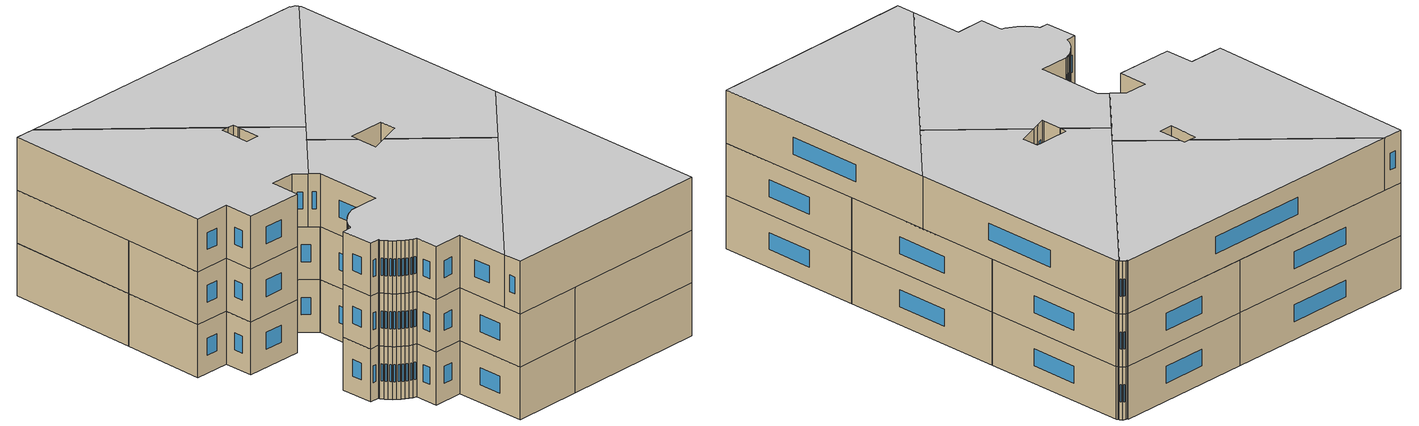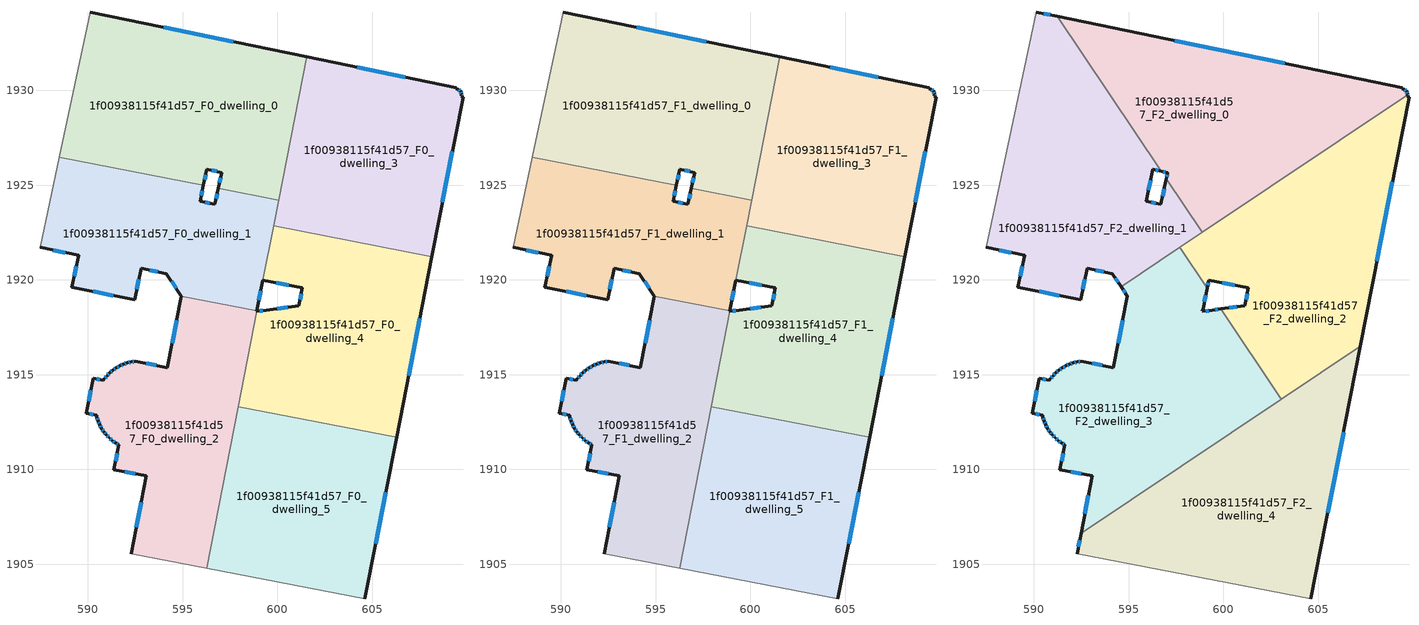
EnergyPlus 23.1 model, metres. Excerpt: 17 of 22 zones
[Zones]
1f00938115f41d57_F0_dwelling_0
 floor ground (EU_floor_Construction): 601.55,1931.78 600.07,1924.22 596.89,1924.84 597.07,1925.66 596.28,1925.84 596.1,1924.99 588.5,1926.48 590.14,1934.14 z0
 wall outside (EU_wall_Construction): 596.1,1924.99 596.28,1925.84 597.07,1925.66 596.89,1924.84 / 601.55,1931.78 590.14,1934.14 z0:3
 wall to 1f00938115f41d57_F0_dwelling_1 (EU_wall_Construction): 596.89,1924.84 600.07,1924.22 / 588.5,1926.48 596.1,1924.99 z0:3
 wall adiabatic (EU_wall_Construction): 590.14,1934.14 588.5,1926.48 z0:3
 wall to 1f00938115f41d57_F0_dwelling_3 (EU_wall_Construction): 600.07,1924.22 601.55,1931.78 z0:3
 window (EU_Window_Construction): 597.01,1925.38 596.95,1925.12 / 596.55,1925.78 596.8,1925.72 / 596.16,1925.28 596.22,1925.55 / 597.66,1932.58 594.02,1933.34 z1.02:1.98
1f00938115f41d57_F0_dwelling_1
 floor ground (EU_floor_Construction): 600.07,1924.22 599.24,1919.99 599.22,1919.99 598.91,1918.37 594.94,1919.15 594.15,1920.33 592.81,1920.61 592.46,1918.95 589.16,1919.63 589.51,1921.29 587.48,1921.72 588.5,1926.48 596.1,1924.99 595.92,1924.15 596.7,1923.99 596.89,1924.84 z0
 wall outside (EU_wall_Construction): 587.48,1921.72 589.51,1921.29 589.16,1919.63 592.46,1918.95 592.81,1920.61 594.15,1920.33 594.94,1919.15 / 596.89,1924.84 596.7,1923.99 595.92,1924.15 596.1,1924.99 / 598.91,1918.37 599.22,1919.99 599.24,1919.99 z0:3
 wall adiabatic (EU_wall_Construction): 588.5,1926.48 587.48,1921.72 z0:3
 wall to 1f00938115f41d57_F0_dwelling_2 (EU_wall_Construction): 594.94,1919.15 598.91,1918.37 z0:3
 wall to 1f00938115f41d57_F0_dwelling_4 (EU_wall_Construction): 599.24,1919.99 599.8,1922.86 z0:3
 wall to 1f00938115f41d57_F0_dwelling_3 (EU_wall_Construction): 599.8,1922.86 600.07,1924.22 z0:3
 window (EU_Window_Construction): 588.17,1921.57 588.82,1921.44 / 595.98,1924.44 596.04,1924.71 / 596.44,1924.04 596.19,1924.1 / 596.83,1924.55 596.77,1924.28 / 599.02,1918.92 599.12,1919.44 / 594.42,1919.93 594.67,1919.55 / 593.27,1920.52 593.7,1920.43 / 592.58,1919.51 592.7,1920.04 / 590.29,1919.39 591.34,1919.18 / 589.39,1920.73 589.28,1920.19 z1.02:1.98
1f00938115f41d57_F0_dwelling_2
 floor ground (EU_floor_Construction): 598.91,1918.37 598.9,1918.34 598.92,1918.34 596.27,1904.78 592.29,1905.55 593.08,1909.66 591.38,1909.99 591.64,1911.29 591.45,1911.4 591.28,1911.53 591.12,1911.67 590.98,1911.82 590.84,1911.99 590.72,1912.17 590.62,1912.36 590.55,1912.55 590.47,1912.76 590.46,1912.86 589.92,1912.96 590.28,1914.81 590.82,1914.71 590.88,1914.79 591.01,1914.95 591.16,1915.1 591.33,1915.24 591.5,1915.36 591.68,1915.46 591.88,1915.55 592.08,1915.62 592.29,1915.67 592.5,1915.71 594.19,1915.38 594.94,1919.15 z0
 wall outside (EU_wall_Construction): 594.94,1919.15 594.19,1915.38 592.5,1915.71 592.29,1915.67 592.08,1915.62 591.88,1915.55 591.68,1915.46 591.5,1915.36 591.33,1915.24 591.16,1915.1 591.01,1914.95 590.88,1914.79 590.82,1914.71 590.28,1914.81 589.92,1912.96 590.46,1912.86 590.47,1912.76 590.55,1912.55 590.62,1912.36 590.72,1912.17 590.84,1911.99 590.98,1911.82 591.12,1911.67 591.28,1911.53 591.45,1911.4 591.64,1911.29 591.38,1909.99 593.08,1909.66 592.29,1905.55 / 598.92,1918.34 598.9,1918.34 598.91,1918.37 z0:3
 wall adiabatic (EU_wall_Construction): 592.29,1905.55 596.27,1904.78 z0:3
 wall to 1f00938115f41d57_F0_dwelling_5 (EU_wall_Construction): 596.27,1904.78 597.94,1913.32 z0:3
 wall to 1f00938115f41d57_F0_dwelling_4 (EU_wall_Construction): 597.94,1913.32 598.92,1918.34 z0:3
 window (EU_Window_Construction): 591.52,1911.36 591.58,1911.33 / 591.34,1911.48 591.4,1911.44 / 591.18,1911.62 591.23,1911.58 / 591.03,1911.77 591.07,1911.72 / 590.89,1911.93 590.93,1911.88 / 590.76,1912.1 590.8,1912.05 / 590.65,1912.3 590.69,1912.23 / 590.57,1912.49 590.59,1912.43 / 590.5,1912.69 590.52,1912.62 / 590.1,1912.93 590.28,1912.9 / 590.15,1914.18 590.04,1913.59 / 590.63,1914.74 590.46,1914.77 / 590.97,1914.89 590.92,1914.84 / 591.11,1915.05 591.06,1915 / 591.27,1915.19 591.22,1915.15 / 591.44,1915.32 591.39,1915.28 / 591.62,1915.43 591.56,1915.39 / 591.82,1915.52 591.75,1915.49 / 592.01,1915.6 591.95,1915.58 / 592.22,1915.65 592.15,1915.64 / 592.43,1915.69 592.36,1915.68 / 593.62,1915.49 593.08,1915.59 / 594.69,1917.86 594.45,1916.66 / 592.81,1908.26 592.56,1906.95 / 591.96,1909.87 592.5,1909.77 / 591.55,1910.85 591.47,1910.43 z1.02:1.98
1f00938115f41d57_F0_dwelling_3
 floor ground (EU_floor_Construction): 609.44,1930.15 609.44,1930.1 609.53,1930.08 609.67,1929.96 609.73,1929.78 609.71,1929.69 609.8,1929.65 608.16,1921.22 599.8,1922.86 601.55,1931.78 z0
 wall outside (EU_wall_Construction): 608.16,1921.22 609.8,1929.65 609.71,1929.69 609.73,1929.78 609.67,1929.96 609.53,1930.08 609.44,1930.1 609.44,1930.15 601.55,1931.78 z0:3
 wall to 1f00938115f41d57_F0_dwelling_4 (EU_wall_Construction): 599.8,1922.86 608.16,1921.22 z0:3
 window (EU_Window_Construction): 608.72,1924.09 609.24,1926.78 / 606.76,1930.71 604.23,1931.23 / 609.62,1930 609.58,1930.04 / 609.71,1929.84 609.69,1929.9 z1.02:1.98
1f00938115f41d57_F0_dwelling_4
 floor ground (EU_floor_Construction): 608.16,1921.22 606.29,1911.68 597.94,1913.32 598.92,1918.34 599.41,1918.41 601.14,1918.64 601.32,1919.58 599.24,1919.99 599.8,1922.86 z0
 wall outside (EU_wall_Construction): 599.24,1919.99 601.32,1919.58 601.14,1918.64 599.41,1918.41 598.92,1918.34 / 606.29,1911.68 608.16,1921.22 z0:3
 wall to 1f00938115f41d57_F0_dwelling_5 (EU_wall_Construction): 597.94,1913.32 606.29,1911.68 z0:3
 window (EU_Window_Construction): 599.24,1918.38 599.09,1918.36 / 600.55,1918.56 600,1918.48 / 601.26,1919.26 601.2,1918.96 / 599.95,1919.85 600.61,1919.72 / 606.93,1914.93 607.52,1917.98 z1.02:1.98
1f00938115f41d57_F0_dwelling_5
 floor ground (EU_floor_Construction): 606.29,1911.68 604.63,1903.17 596.27,1904.78 597.94,1913.32 z0
 wall outside (EU_wall_Construction): 604.63,1903.17 606.29,1911.68 z0:3
 wall adiabatic (EU_wall_Construction): 596.27,1904.78 604.63,1903.17 z0:3
 window (EU_Window_Construction): 605.2,1906.06 605.73,1908.79 z1.02:1.98
1f00938115f41d57_F1_dwelling_0
 floor to 1f00938115f41d57_F0_dwelling_0 (EU_floor_Construction): 601.55,1931.78 600.07,1924.22 596.89,1924.84 597.07,1925.66 596.28,1925.84 596.1,1924.99 588.5,1926.48 590.14,1934.14 z3
 wall outside (EU_wall_Construction): 596.1,1924.99 596.28,1925.84 597.07,1925.66 596.89,1924.84 / 601.55,1931.78 590.14,1934.14 z3:6
 wall to 1f00938115f41d57_F1_dwelling_1 (EU_wall_Construction): 596.89,1924.84 600.07,1924.22 / 588.5,1926.48 596.1,1924.99 z3:6
 wall adiabatic (EU_wall_Construction): 590.14,1934.14 588.5,1926.48 z3:6
 wall to 1f00938115f41d57_F1_dwelling_3 (EU_wall_Construction): 600.07,1924.22 601.55,1931.78 z3:6
 window (EU_Window_Construction): 597.01,1925.38 596.95,1925.12 / 596.55,1925.78 596.8,1925.72 / 596.16,1925.28 596.22,1925.55 / 597.66,1932.58 594.02,1933.34 z4.02:4.98
1f00938115f41d57_F1_dwelling_1
 floor to 1f00938115f41d57_F0_dwelling_1 (EU_floor_Construction): 600.07,1924.22 599.24,1919.99 599.22,1919.99 598.91,1918.37 594.94,1919.15 594.15,1920.33 592.81,1920.61 592.46,1918.95 589.16,1919.63 589.51,1921.29 587.48,1921.72 588.5,1926.48 596.1,1924.99 595.92,1924.15 596.7,1923.99 596.89,1924.84 z3
 wall outside (EU_wall_Construction): 587.48,1921.72 589.51,1921.29 589.16,1919.63 592.46,1918.95 592.81,1920.61 594.15,1920.33 594.94,1919.15 / 596.89,1924.84 596.7,1923.99 595.92,1924.15 596.1,1924.99 / 598.91,1918.37 599.22,1919.99 599.24,1919.99 z3:6
 wall adiabatic (EU_wall_Construction): 588.5,1926.48 587.48,1921.72 z3:6
 wall to 1f00938115f41d57_F1_dwelling_2 (EU_wall_Construction): 594.94,1919.15 598.91,1918.37 z3:6
 wall to 1f00938115f41d57_F1_dwelling_4 (EU_wall_Construction): 599.24,1919.99 599.8,1922.86 z3:6
 wall to 1f00938115f41d57_F1_dwelling_3 (EU_wall_Construction): 599.8,1922.86 600.07,1924.22 z3:6
 window (EU_Window_Construction): 588.17,1921.57 588.82,1921.44 / 595.98,1924.44 596.04,1924.71 / 596.44,1924.04 596.19,1924.1 / 596.83,1924.55 596.77,1924.28 / 599.02,1918.92 599.12,1919.44 / 594.42,1919.93 594.67,1919.55 / 593.27,1920.52 593.7,1920.43 / 592.58,1919.51 592.7,1920.04 / 590.29,1919.39 591.34,1919.18 / 589.39,1920.73 589.28,1920.19 z4.02:4.98
1f00938115f41d57_F1_dwelling_2
 floor to 1f00938115f41d57_F0_dwelling_2 (EU_floor_Construction): 598.91,1918.37 598.9,1918.34 598.92,1918.34 596.27,1904.78 592.29,1905.55 593.08,1909.66 591.38,1909.99 591.64,1911.29 591.45,1911.4 591.28,1911.53 591.12,1911.67 590.98,1911.82 590.84,1911.99 590.72,1912.17 590.62,1912.36 590.55,1912.55 590.47,1912.76 590.46,1912.86 589.92,1912.96 590.28,1914.81 590.82,1914.71 590.88,1914.79 591.01,1914.95 591.16,1915.1 591.33,1915.24 591.5,1915.36 591.68,1915.46 591.88,1915.55 592.08,1915.62 592.29,1915.67 592.5,1915.71 594.19,1915.38 594.94,1919.15 z3
 wall outside (EU_wall_Construction): 594.94,1919.15 594.19,1915.38 592.5,1915.71 592.29,1915.67 592.08,1915.62 591.88,1915.55 591.68,1915.46 591.5,1915.36 591.33,1915.24 591.16,1915.1 591.01,1914.95 590.88,1914.79 590.82,1914.71 590.28,1914.81 589.92,1912.96 590.46,1912.86 590.47,1912.76 590.55,1912.55 590.62,1912.36 590.72,1912.17 590.84,1911.99 590.98,1911.82 591.12,1911.67 591.28,1911.53 591.45,1911.4 591.64,1911.29 591.38,1909.99 593.08,1909.66 592.29,1905.55 / 598.92,1918.34 598.9,1918.34 598.91,1918.37 z3:6
 wall adiabatic (EU_wall_Construction): 592.29,1905.55 596.27,1904.78 z3:6
 wall to 1f00938115f41d57_F1_dwelling_5 (EU_wall_Construction): 596.27,1904.78 597.94,1913.32 z3:6
 wall to 1f00938115f41d57_F1_dwelling_4 (EU_wall_Construction): 597.94,1913.32 598.92,1918.34 z3:6
 window (EU_Window_Construction): 591.52,1911.36 591.58,1911.33 / 591.34,1911.48 591.4,1911.44 / 591.18,1911.62 591.23,1911.58 / 591.03,1911.77 591.07,1911.72 / 590.89,1911.93 590.93,1911.88 / 590.76,1912.1 590.8,1912.05 / 590.65,1912.3 590.69,1912.23 / 590.57,1912.49 590.59,1912.43 / 590.5,1912.69 590.52,1912.62 / 590.1,1912.93 590.28,1912.9 / 590.15,1914.18 590.04,1913.59 / 590.63,1914.74 590.46,1914.77 / 590.97,1914.89 590.92,1914.84 / 591.11,1915.05 591.06,1915 / 591.27,1915.19 591.22,1915.15 / 591.44,1915.32 591.39,1915.28 / 591.62,1915.43 591.56,1915.39 / 591.82,1915.52 591.75,1915.49 / 592.01,1915.6 591.95,1915.58 / 592.22,1915.65 592.15,1915.64 / 592.43,1915.69 592.36,1915.68 / 593.62,1915.49 593.08,1915.59 / 594.69,1917.86 594.45,1916.66 / 592.81,1908.26 592.56,1906.95 / 591.96,1909.87 592.5,1909.77 / 591.55,1910.85 591.47,1910.43 z4.02:4.98
1f00938115f41d57_F1_dwelling_3
 floor to 1f00938115f41d57_F0_dwelling_3 (EU_floor_Construction): 609.44,1930.15 609.44,1930.1 609.53,1930.08 609.67,1929.96 609.73,1929.78 609.71,1929.69 609.8,1929.65 608.16,1921.22 599.8,1922.86 601.55,1931.78 z3
 wall outside (EU_wall_Construction): 608.16,1921.22 609.8,1929.65 609.71,1929.69 609.73,1929.78 609.67,1929.96 609.53,1930.08 609.44,1930.1 609.44,1930.15 601.55,1931.78 z3:6
 wall to 1f00938115f41d57_F1_dwelling_4 (EU_wall_Construction): 599.8,1922.86 608.16,1921.22 z3:6
 window (EU_Window_Construction): 608.72,1924.09 609.24,1926.78 / 606.76,1930.71 604.23,1931.23 / 609.62,1930 609.58,1930.04 / 609.71,1929.84 609.69,1929.9 z4.02:4.98
1f00938115f41d57_F1_dwelling_4
 floor to 1f00938115f41d57_F0_dwelling_4 (EU_floor_Construction): 608.16,1921.22 606.29,1911.68 597.94,1913.32 598.92,1918.34 599.41,1918.41 601.14,1918.64 601.32,1919.58 599.24,1919.99 599.8,1922.86 z3
 wall outside (EU_wall_Construction): 599.24,1919.99 601.32,1919.58 601.14,1918.64 599.41,1918.41 598.92,1918.34 / 606.29,1911.68 608.16,1921.22 z3:6
 wall to 1f00938115f41d57_F1_dwelling_5 (EU_wall_Construction): 597.94,1913.32 606.29,1911.68 z3:6
 window (EU_Window_Construction): 599.24,1918.38 599.09,1918.36 / 600.55,1918.56 600,1918.48 / 601.26,1919.26 601.2,1918.96 / 599.95,1919.85 600.61,1919.72 / 606.93,1914.93 607.52,1917.98 z4.02:4.98
1f00938115f41d57_F1_dwelling_5
 floor to 1f00938115f41d57_F0_dwelling_5 (EU_floor_Construction): 606.29,1911.68 604.63,1903.17 596.27,1904.78 597.94,1913.32 z3
 wall outside (EU_wall_Construction): 604.63,1903.17 606.29,1911.68 z3:6
 wall adiabatic (EU_wall_Construction): 596.27,1904.78 604.63,1903.17 z3:6
 window (EU_Window_Construction): 605.2,1906.06 605.73,1908.79 z4.02:4.98
1f00938115f41d57_F2_dwelling_0
 floor to 1f00938115f41d57_F1_dwelling_0 (EU_floor_Construction): 601.55,1931.78 600.07,1924.22 597.4,1924.74 597,1925.33 597.07,1925.66 596.72,1925.74 591.25,1933.91 z6
 floor to 1f00938115f41d57_F1_dwelling_1 (EU_floor_Construction): 600.07,1924.22 599.86,1923.16 598.89,1922.51 597.4,1924.74 z6
 floor to 1f00938115f41d57_F1_dwelling_3 (EU_floor_Construction): 609.44,1930.15 609.44,1930.1 609.53,1930.08 609.67,1929.96 609.73,1929.78 599.86,1923.16 601.55,1931.78 z6
 wall outside (EU_wall_Construction): 609.73,1929.78 609.67,1929.96 609.53,1930.08 609.44,1930.1 609.44,1930.15 591.25,1933.91 / 596.72,1925.74 597.07,1925.66 596.99,1925.33 z6:9
 wall to 1f00938115f41d57_F2_dwelling_1 (EU_wall_Construction): 596.99,1925.33 598.89,1922.51 / 591.25,1933.91 596.72,1925.74 z6:9
 wall to 1f00938115f41d57_F2_dwelling_2 (EU_wall_Construction): 598.89,1922.51 609.73,1929.78 z6:9
 window (EU_Window_Construction): 609.62,1930 609.58,1930.04 / 609.71,1929.84 609.69,1929.9 / 597.04,1925.55 597.02,1925.45 / 596.84,1925.71 596.95,1925.69 / 603.25,1931.43 597.44,1932.63 z7.02:7.98
 ceiling to 1f00938115f41d57_F3_dwelling_0 (EU_floor_Construction): 609.73,1929.78 609.67,1929.96 609.53,1930.08 609.44,1930.1 609.44,1930.15 591.25,1933.91 596.72,1925.74 597.07,1925.66 596.99,1925.33 598.89,1922.51 z9
1f00938115f41d57_F2_dwelling_1
 floor to 1f00938115f41d57_F1_dwelling_1 (EU_floor_Construction): 597.4,1924.74 598.89,1922.51 594.61,1919.64 594.15,1920.33 592.81,1920.61 592.46,1918.95 589.16,1919.63 589.51,1921.29 587.48,1921.72 588.5,1926.48 596.1,1924.99 595.92,1924.15 596.7,1923.99 596.89,1924.84 z6
 floor to 1f00938115f41d57_F1_dwelling_0 (EU_floor_Construction): 597,1925.33 597.4,1924.74 596.89,1924.84 596.97,1925.24 596.98,1925.27 z6; 591.25,1933.91 596.72,1925.74 596.28,1925.84 596.1,1924.99 588.5,1926.48 590.14,1934.14 z6
 wall outside (EU_wall_Construction): 596.97,1925.24 596.7,1923.99 595.92,1924.15 596.28,1925.84 596.72,1925.74 / 596.97,1925.24 596.99,1925.33 / 587.48,1921.72 589.51,1921.29 589.16,1919.63 592.46,1918.95 592.81,1920.61 594.15,1920.33 594.61,1919.64 / 591.25,1933.91 590.14,1934.14 z6:9
 wall adiabatic (EU_wall_Construction): 590.14,1934.14 587.48,1921.72 z6:9
 wall to 1f00938115f41d57_F2_dwelling_3 (EU_wall_Construction): 594.61,1919.64 597.7,1921.71 z6:9
 wall to 1f00938115f41d57_F2_dwelling_2 (EU_wall_Construction): 597.7,1921.71 598.89,1922.51 z6:9
 window (EU_Window_Construction): 596.43,1925.81 596.57,1925.77 / 596.04,1924.73 596.16,1925.27 / 596.44,1924.04 596.19,1924.1 / 596.88,1924.81 596.8,1924.41 / 594.31,1920.1 594.45,1919.88 / 593.27,1920.52 593.7,1920.43 / 592.58,1919.51 592.7,1920.04 / 590.29,1919.39 591.34,1919.18 / 589.39,1920.73 589.28,1920.19 / 588.17,1921.57 588.82,1921.44 / 590.87,1933.99 590.52,1934.06 z7.02:7.98
 ceiling to 1f00938115f41d57_F3_dwelling_1 (EU_floor_Construction): 598.89,1922.51 596.99,1925.33 596.97,1925.24 596.7,1923.99 595.92,1924.15 596.28,1925.84 596.72,1925.74 591.25,1933.91 590.14,1934.14 587.48,1921.72 589.51,1921.29 589.16,1919.63 592.46,1918.95 592.81,1920.61 594.15,1920.33 594.61,1919.64 z9
1f00938115f41d57_F2_dwelling_2
 floor to 1f00938115f41d57_F1_dwelling_4 (EU_floor_Construction): 608.16,1921.23 607.24,1916.51 603.07,1913.71 599.88,1918.47 601.14,1918.64 601.32,1919.58 599.24,1919.99 599.8,1922.86 z6
 floor to 1f00938115f41d57_F1_dwelling_3 (EU_floor_Construction): 609.73,1929.78 609.71,1929.69 609.8,1929.65 608.16,1921.23 599.8,1922.86 599.86,1923.16 z6
 floor to 1f00938115f41d57_F1_dwelling_1 (EU_floor_Construction): 599.86,1923.16 599.24,1919.99 599.22,1919.99 599.14,1919.57 597.7,1921.71 z6
 wall outside (EU_wall_Construction): 607.24,1916.51 609.8,1929.65 609.71,1929.69 609.73,1929.78 / 599.14,1919.57 599.22,1919.99 601.32,1919.58 601.14,1918.64 599.88,1918.47 z6:9
 wall to 1f00938115f41d57_F2_dwelling_3 (EU_wall_Construction): 599.88,1918.47 603.07,1913.71 / 597.7,1921.71 599.14,1919.57 z6:9
 wall to 1f00938115f41d57_F2_dwelling_4 (EU_wall_Construction): 603.07,1913.71 607.24,1916.51 z6:9
 window (EU_Window_Construction): 608.11,1920.98 608.93,1925.18 / 600.71,1918.58 600.31,1918.53 / 601.26,1919.26 601.2,1918.96 / 599.94,1919.85 600.61,1919.72 / 599.17,1919.71 599.2,1919.85 z7.02:7.98
 ceiling to 1f00938115f41d57_F3_dwelling_2 (EU_floor_Construction): 607.24,1916.51 609.8,1929.65 609.71,1929.69 609.73,1929.78 597.7,1921.71 599.14,1919.57 599.22,1919.99 601.32,1919.58 601.14,1918.64 599.88,1918.47 603.07,1913.71 z9
1f00938115f41d57_F2_dwelling_3
 floor to 1f00938115f41d57_F1_dwelling_2 (EU_floor_Construction): 598.91,1918.37 598.9,1918.34 598.92,1918.34 597.25,1909.82 592.49,1906.62 593.08,1909.66 591.38,1909.99 591.64,1911.29 591.45,1911.4 591.28,1911.53 591.12,1911.67 590.98,1911.82 590.84,1911.99 590.72,1912.17 590.62,1912.36 590.55,1912.55 590.47,1912.76 590.47,1912.8 590.46,1912.86 589.92,1912.96 590.28,1914.81 590.82,1914.71 590.88,1914.79 591.01,1914.95 591.16,1915.1 591.33,1915.24 591.5,1915.36 591.68,1915.46 591.88,1915.55 592.08,1915.62 592.29,1915.67 592.5,1915.71 594.19,1915.38 594.94,1919.15 z6
 floor to 1f00938115f41d57_F1_dwelling_4 (EU_floor_Construction): 599.88,1918.47 603.07,1913.71 601.45,1912.63 597.94,1913.32 598.92,1918.34 599.41,1918.41 z6
 floor to 1f00938115f41d57_F1_dwelling_1 (EU_floor_Construction): 597.7,1921.71 599.14,1919.57 598.91,1918.37 594.94,1919.15 594.61,1919.64 z6
 floor to 1f00938115f41d57_F1_dwelling_5 (EU_floor_Construction): 601.45,1912.63 597.25,1909.82 597.94,1913.32 z6
 wall outside (EU_wall_Construction): 594.61,1919.64 594.94,1919.15 594.19,1915.38 592.5,1915.71 592.29,1915.67 592.08,1915.62 591.88,1915.55 591.68,1915.46 591.5,1915.36 591.33,1915.24 591.16,1915.1 591.01,1914.95 590.88,1914.79 590.82,1914.71 590.28,1914.81 589.92,1912.96 590.46,1912.86 590.47,1912.8 590.47,1912.76 590.55,1912.55 590.62,1912.36 590.72,1912.17 590.84,1911.99 590.98,1911.82 591.12,1911.67 591.28,1911.53 591.45,1911.4 591.64,1911.29 591.38,1909.99 593.08,1909.66 592.49,1906.62 / 599.88,1918.47 599.41,1918.41 598.9,1918.34 598.93,1918.47 599.14,1919.57 z6:9
 wall to 1f00938115f41d57_F2_dwelling_4 (EU_wall_Construction): 592.49,1906.62 603.07,1913.71 z6:9
 window (EU_Window_Construction): 591.55,1910.85 591.47,1910.43 / 591.52,1911.36 591.58,1911.33 / 591.34,1911.48 591.4,1911.44 / 591.18,1911.62 591.23,1911.58 / 591.03,1911.77 591.07,1911.72 / 590.89,1911.93 590.93,1911.88 / 590.76,1912.1 590.8,1912.05 / 590.65,1912.3 590.69,1912.23 / 590.57,1912.49 590.59,1912.43 / 590.5,1912.69 590.52,1912.62 / 590.1,1912.93 590.28,1912.9 / 590.15,1914.18 590.04,1913.59 / 590.63,1914.74 590.46,1914.77 / 590.97,1914.89 590.92,1914.84 / 591.11,1915.05 591.06,1915 / 591.27,1915.19 591.22,1915.15 / 591.44,1915.32 591.39,1915.28 / 591.62,1915.43 591.56,1915.39 / 591.82,1915.52 591.75,1915.49 / 592.01,1915.6 591.95,1915.58 / 592.22,1915.65 592.15,1915.64 / 592.43,1915.69 592.36,1915.68 / 593.62,1915.49 593.08,1915.59 / 594.69,1917.86 594.45,1916.66 / 594.72,1919.47 594.83,1919.32 / 599,1918.85 599.07,1919.19 / 599.24,1918.38 599.08,1918.36 / 599.72,1918.45 599.57,1918.43 / 592.88,1908.63 592.7,1907.66 / 591.96,1909.87 592.5,1909.77 z7.02:7.98
 ceiling to 1f00938115f41d57_F3_dwelling_3 (EU_floor_Construction): 603.07,1913.71 599.88,1918.47 599.41,1918.41 598.9,1918.34 598.93,1918.47 599.14,1919.57 597.7,1921.71 594.61,1919.64 594.94,1919.15 594.19,1915.38 592.5,1915.71 592.29,1915.67 592.08,1915.62 591.88,1915.55 591.68,1915.46 591.5,1915.36 591.33,1915.24 591.16,1915.1 591.01,1914.95 590.88,1914.79 590.82,1914.71 590.28,1914.81 589.92,1912.96 590.46,1912.86 590.47,1912.8 590.47,1912.76 590.55,1912.55 590.62,1912.36 590.72,1912.17 590.84,1911.99 590.98,1911.82 591.12,1911.67 591.28,1911.53 591.45,1911.4 591.64,1911.29 591.38,1909.99 593.08,1909.66 592.49,1906.62 z9
1f00938115f41d57_F2_dwelling_4
 floor to 1f00938115f41d57_F1_dwelling_5 (EU_floor_Construction): 606.29,1911.68 604.63,1903.17 596.27,1904.78 597.25,1909.82 601.45,1912.63 z6
 floor to 1f00938115f41d57_F1_dwelling_2 (EU_floor_Construction): 597.25,1909.82 596.27,1904.78 592.29,1905.55 592.49,1906.62 z6
 floor to 1f00938115f41d57_F1_dwelling_4 (EU_floor_Construction): 607.24,1916.51 606.29,1911.68 601.45,1912.63 z6
 wall outside (EU_wall_Construction): 604.63,1903.17 607.24,1916.51 / 592.49,1906.62 592.29,1905.55 z6:9
 wall adiabatic (EU_wall_Construction): 592.29,1905.55 604.63,1903.17 z6:9
 window (EU_Window_Construction): 605.52,1907.71 606.35,1911.97 / 592.42,1906.26 592.36,1905.92 z7.02:7.98
 ceiling to 1f00938115f41d57_F3_dwelling_4 (EU_floor_Construction): 604.63,1903.17 607.24,1916.51 592.49,1906.62 592.29,1905.55 z9
[Building]
EU S2 Campaign: North Axis=0; Terrain=City; Solar Distribution=FullExterior
[Site:Location]
Vienna: Latitude=48; Longitude=16.5; Time Zone=1; Elevation=183
[SizingPeriod:WeatherFileDays]
AnnualSizingPeriod: Begin Month=1; Begin Day of Month=1; End Month=12; End Day of Month=31; Day of Week for Start Day=Monday; Use Weather File Daylight Saving Period=No; Use Weather File Rain and Snow Indicators=No
[MATERIAL]
EU_InternalMass_Material: Roughness=MediumRough; Thickness=0.1; Conductivity=1; Density=1800; Specific Heat=900; Thermal Absorptance=0.9; Solar Absorptance=0.7; Visible Absorptance=0.7
[MATERIAL:NOMASS] Roughness=MediumRough; Thermal Absorptance=0.9; Solar Absorptance=0.7; Visible Absorptance=0.7
Name | Thermal Resistance
EU_wall_NoMass | 0.942466
EU_floor_NoMass | 0.66527
[WINDOWMATERIAL:SIMPLEGLAZINGSYSTEM]
EU_Window_SimpleGlazing: UFactor=2.03367; Solar Heat Gain Coefficient=0.65; Visible Transmittance=0.65
[CONSTRUCTION]
EU_wall_Construction: EU_wall_NoMass
EU_floor_Construction: EU_floor_NoMass
EU_Window_Construction: EU_Window_SimpleGlazing
EU_InternalMass_Construction: EU_InternalMass_Material
[ZONE] Type=1; Multiplier=1; Ceiling Height=autocalculate; Floor Area=autocalculate; Part of Total Floor Area=Yes
Name | Volume
1f00938115f41d57_F0_dwelling_0; 1f00938115f41d57_F1_dwelling_0 | 271.151
1f00938115f41d57_F2_dwelling_0; 1f00938115f41d57_F2_dwelling_4 | 277.077
1f00938115f41d57_F0_dwelling_1; 1f00938115f41d57_F1_dwelling_1 | 203.691
1f00938115f41d57_F2_dwelling_1 | 277.09
1f00938115f41d57_F0_dwelling_2; 1f00938115f41d57_F1_dwelling_2 | 217.811
1f00938115f41d57_F2_dwelling_2 | 277.05
1f00938115f41d57_F0_dwelling_3; 1f00938115f41d57_F1_dwelling_3 | 230.893
1f00938115f41d57_F2_dwelling_3 | 277.069
1f00938115f41d57_F0_dwelling_4; 1f00938115f41d57_F1_dwelling_4 | 239.904
1f00938115f41d57_F0_dwelling_5; 1f00938115f41d57_F1_dwelling_5 | 221.897
[INTERNALMASS] Construction=EU_InternalMass_Construction
Name | Zone or ZoneList | Surface Area
1f00938115f41d57_F0_dwelling_0_EU_InternalMass | 1f00938115f41d57_F0_dwelling_0 | 90.3842
1f00938115f41d57_F0_dwelling_1_EU_InternalMass | 1f00938115f41d57_F0_dwelling_1 | 67.8969
1f00938115f41d57_F0_dwelling_2_EU_InternalMass | 1f00938115f41d57_F0_dwelling_2 | 72.6043
1f00938115f41d57_F0_dwelling_3_EU_InternalMass | 1f00938115f41d57_F0_dwelling_3 | 76.9642
1f00938115f41d57_F0_dwelling_4_EU_InternalMass | 1f00938115f41d57_F0_dwelling_4 | 79.9677
1f00938115f41d57_F0_dwelling_5_EU_InternalMass | 1f00938115f41d57_F0_dwelling_5 | 73.9658
1f00938115f41d57_F1_dwelling_0_EU_InternalMass | 1f00938115f41d57_F1_dwelling_0 | 90.3842
1f00938115f41d57_F1_dwelling_1_EU_InternalMass | 1f00938115f41d57_F1_dwelling_1 | 67.8969
1f00938115f41d57_F1_dwelling_2_EU_InternalMass | 1f00938115f41d57_F1_dwelling_2 | 72.6043
1f00938115f41d57_F1_dwelling_3_EU_InternalMass | 1f00938115f41d57_F1_dwelling_3 | 76.9642
1f00938115f41d57_F1_dwelling_4_EU_InternalMass | 1f00938115f41d57_F1_dwelling_4 | 79.9677
1f00938115f41d57_F1_dwelling_5_EU_InternalMass | 1f00938115f41d57_F1_dwelling_5 | 73.9658
1f00938115f41d57_F2_dwelling_0_EU_InternalMass | 1f00938115f41d57_F2_dwelling_0 | 92.3611
1f00938115f41d57_F2_dwelling_1_EU_InternalMass | 1f00938115f41d57_F2_dwelling_1 | 92.3624
1f00938115f41d57_F2_dwelling_2_EU_InternalMass | 1f00938115f41d57_F2_dwelling_2 | 92.352
1f00938115f41d57_F2_dwelling_3_EU_InternalMass | 1f00938115f41d57_F2_dwelling_3 | 92.3574
1f00938115f41d57_F2_dwelling_4_EU_InternalMass | 1f00938115f41d57_F2_dwelling_4 | 92.359
[OTHEREQUIPMENT] Fuel Type=Electricity; Design Level Calculation Method=Watts/Area; Power per Zone Floor Area=1; Fraction Latent=0; Fraction Radiant=0; Fraction Lost=0; Carbon Dioxide Generation Rate=0; EndUse Subcategory=EU_Step8_InternalGains
Name | Zone or ZoneList or Space or SpaceList | Schedule
EU_Step8_InternalGain_1f00938115f41d57_F0_dwelling_0_f000 | 1f00938115f41d57_F0_dwelling_0 | EU_Step8_GainSchedule_1f00938115f41d57_F0_dwelling_0_f000
EU_Step8_InternalGain_1f00938115f41d57_F0_dwelling_1_f000 | 1f00938115f41d57_F0_dwelling_1 | EU_Step8_GainSchedule_1f00938115f41d57_F0_dwelling_1_f000
EU_Step8_InternalGain_1f00938115f41d57_F0_dwelling_2_f000 | 1f00938115f41d57_F0_dwelling_2 | EU_Step8_GainSchedule_1f00938115f41d57_F0_dwelling_2_f000
EU_Step8_InternalGain_1f00938115f41d57_F0_dwelling_3_f000 | 1f00938115f41d57_F0_dwelling_3 | EU_Step8_GainSchedule_1f00938115f41d57_F0_dwelling_3_f000
EU_Step8_InternalGain_1f00938115f41d57_F0_dwelling_4_f000 | 1f00938115f41d57_F0_dwelling_4 | EU_Step8_GainSchedule_1f00938115f41d57_F0_dwelling_4_f000
EU_Step8_InternalGain_1f00938115f41d57_F0_dwelling_5_f000 | 1f00938115f41d57_F0_dwelling_5 | EU_Step8_GainSchedule_1f00938115f41d57_F0_dwelling_5_f000
EU_Step8_InternalGain_1f00938115f41d57_F1_dwelling_0_f000 | 1f00938115f41d57_F1_dwelling_0 | EU_Step8_GainSchedule_1f00938115f41d57_F1_dwelling_0_f000
EU_Step8_InternalGain_1f00938115f41d57_F1_dwelling_1_f000 | 1f00938115f41d57_F1_dwelling_1 | EU_Step8_GainSchedule_1f00938115f41d57_F1_dwelling_1_f000
EU_Step8_InternalGain_1f00938115f41d57_F1_dwelling_2_f000 | 1f00938115f41d57_F1_dwelling_2 | EU_Step8_GainSchedule_1f00938115f41d57_F1_dwelling_2_f000
EU_Step8_InternalGain_1f00938115f41d57_F1_dwelling_3_f000 | 1f00938115f41d57_F1_dwelling_3 | EU_Step8_GainSchedule_1f00938115f41d57_F1_dwelling_3_f000
EU_Step8_InternalGain_1f00938115f41d57_F1_dwelling_4_f000 | 1f00938115f41d57_F1_dwelling_4 | EU_Step8_GainSchedule_1f00938115f41d57_F1_dwelling_4_f000
EU_Step8_InternalGain_1f00938115f41d57_F1_dwelling_5_f000 | 1f00938115f41d57_F1_dwelling_5 | EU_Step8_GainSchedule_1f00938115f41d57_F1_dwelling_5_f000
EU_Step8_InternalGain_1f00938115f41d57_F2_dwelling_0_f000 | 1f00938115f41d57_F2_dwelling_0 | EU_Step8_GainSchedule_1f00938115f41d57_F2_dwelling_0_f000
EU_Step8_InternalGain_1f00938115f41d57_F2_dwelling_1_f000 | 1f00938115f41d57_F2_dwelling_1 | EU_Step8_GainSchedule_1f00938115f41d57_F2_dwelling_1_f000
EU_Step8_InternalGain_1f00938115f41d57_F2_dwelling_2_f000 | 1f00938115f41d57_F2_dwelling_2 | EU_Step8_GainSchedule_1f00938115f41d57_F2_dwelling_2_f000
EU_Step8_InternalGain_1f00938115f41d57_F2_dwelling_3_f000 | 1f00938115f41d57_F2_dwelling_3 | EU_Step8_GainSchedule_1f00938115f41d57_F2_dwelling_3_f000
EU_Step8_InternalGain_1f00938115f41d57_F2_dwelling_4_f000 | 1f00938115f41d57_F2_dwelling_4 | EU_Step8_GainSchedule_1f00938115f41d57_F2_dwelling_4_f000
[ZONEVENTILATION:DESIGNFLOWRATE] Schedule=EU_AlwaysOn; Design Flow Rate Calculation Method=AirChanges/Hour; Air Changes per Hour=0.530523; Ventilation Type=Natural; Fan Pressure Rise=0; Fan Total Efficiency=1; Constant Term Coefficient=1; Temperature Term Coefficient=0; Velocity Term Coefficient=0; Velocity Squared Term Coefficient=0; Minimum Indoor Temperature=-100; Maximum Indoor Temperature=100; Delta Temperature=-100; Minimum Outdoor Temperature=-100; Maximum Outdoor Temperature=100; Maximum Wind Speed=40
Name | Zone or ZoneList or Space or SpaceList
EU_ConstantAir_1f00938115f41d57_F0_dwelling_0 | 1f00938115f41d57_F0_dwelling_0
EU_ConstantAir_1f00938115f41d57_F0_dwelling_1 | 1f00938115f41d57_F0_dwelling_1
EU_ConstantAir_1f00938115f41d57_F0_dwelling_2 | 1f00938115f41d57_F0_dwelling_2
EU_ConstantAir_1f00938115f41d57_F0_dwelling_3 | 1f00938115f41d57_F0_dwelling_3
EU_ConstantAir_1f00938115f41d57_F0_dwelling_4 | 1f00938115f41d57_F0_dwelling_4
EU_ConstantAir_1f00938115f41d57_F0_dwelling_5 | 1f00938115f41d57_F0_dwelling_5
EU_ConstantAir_1f00938115f41d57_F1_dwelling_0 | 1f00938115f41d57_F1_dwelling_0
EU_ConstantAir_1f00938115f41d57_F1_dwelling_1 | 1f00938115f41d57_F1_dwelling_1
EU_ConstantAir_1f00938115f41d57_F1_dwelling_2 | 1f00938115f41d57_F1_dwelling_2
EU_ConstantAir_1f00938115f41d57_F1_dwelling_3 | 1f00938115f41d57_F1_dwelling_3
EU_ConstantAir_1f00938115f41d57_F1_dwelling_4 | 1f00938115f41d57_F1_dwelling_4
EU_ConstantAir_1f00938115f41d57_F1_dwelling_5 | 1f00938115f41d57_F1_dwelling_5
EU_ConstantAir_1f00938115f41d57_F2_dwelling_0 | 1f00938115f41d57_F2_dwelling_0
EU_ConstantAir_1f00938115f41d57_F2_dwelling_1 | 1f00938115f41d57_F2_dwelling_1
EU_ConstantAir_1f00938115f41d57_F2_dwelling_2 | 1f00938115f41d57_F2_dwelling_2
EU_ConstantAir_1f00938115f41d57_F2_dwelling_3 | 1f00938115f41d57_F2_dwelling_3
EU_ConstantAir_1f00938115f41d57_F2_dwelling_4 | 1f00938115f41d57_F2_dwelling_4
[HVACTEMPLATE:THERMOSTAT] Constant Heating Setpoint=20; Constant Cooling Setpoint=50
EU_HeatOnly_1f00938115f41d57_F0_dwelling_0; EU_HeatOnly_1f00938115f41d57_F0_dwelling_1; EU_HeatOnly_1f00938115f41d57_F0_dwelling_2; EU_HeatOnly_1f00938115f41d57_F0_dwelling_3; EU_HeatOnly_1f00938115f41d57_F0_dwelling_4; EU_HeatOnly_1f00938115f41d57_F0_dwelling_5; EU_HeatOnly_1f00938115f41d57_F1_dwelling_0; EU_HeatOnly_1f00938115f41d57_F1_dwelling_1; EU_HeatOnly_1f00938115f41d57_F1_dwelling_2; EU_HeatOnly_1f00938115f41d57_F1_dwelling_3; EU_HeatOnly_1f00938115f41d57_F1_dwelling_4; EU_HeatOnly_1f00938115f41d57_F1_dwelling_5; EU_HeatOnly_1f00938115f41d57_F2_dwelling_0; EU_HeatOnly_1f00938115f41d57_F2_dwelling_1; EU_HeatOnly_1f00938115f41d57_F2_dwelling_2; EU_HeatOnly_1f00938115f41d57_F2_dwelling_3; EU_HeatOnly_1f00938115f41d57_F2_dwelling_4; EU_HeatOnly_1f00938115f41d57_F3_dwelling_0; EU_HeatOnly_1f00938115f41d57_F3_dwelling_1; EU_HeatOnly_1f00938115f41d57_F3_dwelling_2; EU_HeatOnly_1f00938115f41d57_F3_dwelling_3; EU_HeatOnly_1f00938115f41d57_F3_dwelling_4
[HVACTEMPLATE:ZONE:IDEALLOADSAIRSYSTEM] System Availability Schedule=EU_AlwaysOn; Maximum Heating Supply Air Temperature=50; Minimum Cooling Supply Air Temperature=13; Maximum Heating Supply Air Humidity Ratio=0.0156; Minimum Cooling Supply Air Humidity Ratio=0.0077; Heating Limit=NoLimit; Cooling Limit=NoLimit; Heating Availability Schedule=EU_AlwaysOn; Cooling Availability Schedule=EU_CoolingOff; Dehumidification Control Type=ConstantSensibleHeatRatio; Cooling Sensible Heat Ratio=0.7; Dehumidification Setpoint=60; Humidification Control Type=None; Humidification Setpoint=30; Outdoor Air Method=None; Outdoor Air Flow Rate per Person=0.00944; Outdoor Air Flow Rate per Zone Floor Area=0; Outdoor Air Flow Rate per Zone=0; Demand Controlled Ventilation Type=None; Outdoor Air Economizer Type=NoEconomizer; Heat Recovery Type=None; Sensible Heat Recovery Effectiveness=0.7; Latent Heat Recovery Effectiveness=0.65
Name | Template Thermostat
1f00938115f41d57_F0_dwelling_0 | EU_HeatOnly_1f00938115f41d57_F0_dwelling_0
1f00938115f41d57_F0_dwelling_1 | EU_HeatOnly_1f00938115f41d57_F0_dwelling_1
1f00938115f41d57_F0_dwelling_2 | EU_HeatOnly_1f00938115f41d57_F0_dwelling_2
1f00938115f41d57_F0_dwelling_3 | EU_HeatOnly_1f00938115f41d57_F0_dwelling_3
1f00938115f41d57_F0_dwelling_4 | EU_HeatOnly_1f00938115f41d57_F0_dwelling_4
1f00938115f41d57_F0_dwelling_5 | EU_HeatOnly_1f00938115f41d57_F0_dwelling_5
1f00938115f41d57_F1_dwelling_0 | EU_HeatOnly_1f00938115f41d57_F1_dwelling_0
1f00938115f41d57_F1_dwelling_1 | EU_HeatOnly_1f00938115f41d57_F1_dwelling_1
1f00938115f41d57_F1_dwelling_2 | EU_HeatOnly_1f00938115f41d57_F1_dwelling_2
1f00938115f41d57_F1_dwelling_3 | EU_HeatOnly_1f00938115f41d57_F1_dwelling_3
1f00938115f41d57_F1_dwelling_4 | EU_HeatOnly_1f00938115f41d57_F1_dwelling_4
1f00938115f41d57_F1_dwelling_5 | EU_HeatOnly_1f00938115f41d57_F1_dwelling_5
1f00938115f41d57_F2_dwelling_0 | EU_HeatOnly_1f00938115f41d57_F2_dwelling_0
1f00938115f41d57_F2_dwelling_1 | EU_HeatOnly_1f00938115f41d57_F2_dwelling_1
1f00938115f41d57_F2_dwelling_2 | EU_HeatOnly_1f00938115f41d57_F2_dwelling_2
1f00938115f41d57_F2_dwelling_3 | EU_HeatOnly_1f00938115f41d57_F2_dwelling_3
1f00938115f41d57_F2_dwelling_4 | EU_HeatOnly_1f00938115f41d57_F2_dwelling_4
[SIZING:ZONE] Zone Cooling Design Supply Air Temperature Input Method=SupplyAirTemperature; Zone Cooling Design Supply Air Temperature=13; Zone Heating Design Supply Air Temperature Input Method=SupplyAirTemperature; Zone Heating Design Supply Air Temperature=50; Zone Cooling Design Supply Air Humidity Ratio=0.008; Zone Heating Design Supply Air Humidity Ratio=0.008; Cooling Design Air Flow Method=DesignDay; Cooling Design Air Flow Rate=0; Cooling Minimum Air Flow per Zone Floor Area=0.000762; Cooling Minimum Air Flow=0; Cooling Minimum Air Flow Fraction=0.2; Heating Design Air Flow Method=DesignDay; Heating Design Air Flow Rate=0; Heating Maximum Air Flow per Zone Floor Area=0.002032; Heating Maximum Air Flow=0.141576; Heating Maximum Air Flow Fraction=0.3; Account for Dedicated Outdoor Air System=No; Dedicated Outdoor Air System Control Strategy=NeutralSupplyAir; Dedicated Outdoor Air Low Setpoint Temperature for Design=autosize; Dedicated Outdoor Air High Setpoint Temperature for Design=autosize; Zone Load Sizing Method=Sensible Load Only No Latent Load; Zone Latent Cooling Design Supply Air Humidity Ratio Input Method=HumidityRatioDifference; Zone Cooling Design Supply Air Humidity Ratio Difference=0.005; Zone Latent Heating Design Supply Air Humidity Ratio Input Method=HumidityRatioDifference; Zone Humidification Design Supply Air Humidity Ratio Difference=0.005
1f00938115f41d57_F0_dwelling_0; 1f00938115f41d57_F0_dwelling_1; 1f00938115f41d57_F0_dwelling_2; 1f00938115f41d57_F0_dwelling_3; 1f00938115f41d57_F0_dwelling_4; 1f00938115f41d57_F0_dwelling_5; 1f00938115f41d57_F1_dwelling_0; 1f00938115f41d57_F1_dwelling_1; 1f00938115f41d57_F1_dwelling_2; 1f00938115f41d57_F1_dwelling_3; 1f00938115f41d57_F1_dwelling_4; 1f00938115f41d57_F1_dwelling_5; 1f00938115f41d57_F2_dwelling_0; 1f00938115f41d57_F2_dwelling_1; 1f00938115f41d57_F2_dwelling_2; 1f00938115f41d57_F2_dwelling_3; 1f00938115f41d57_F2_dwelling_4
[SCHEDULE:CONSTANT]
Name | Hourly Value
EU_AlwaysOn | 1
EU_CoolingOff | 0
[SCHEDULE:FILE] Column Number=1; Rows to Skip at Top=0; Number of Hours of Data=8760; Column Separator=Comma; Interpolate to Timestep=No; Minutes per Item=60; Adjust Schedule for Daylight Savings=Yes
Name | File
EU_Step8_GainSchedule_1f00938115f41d57_F0_dwelling_0_f000 | ../../schedules/1f00938115f41d57/1f00938115f41d57_F0_dwelling_0_f000_gain.csv
EU_Step8_GainSchedule_1f00938115f41d57_F0_dwelling_1_f000 | ../../schedules/1f00938115f41d57/1f00938115f41d57_F0_dwelling_1_f000_gain.csv
EU_Step8_GainSchedule_1f00938115f41d57_F0_dwelling_2_f000 | ../../schedules/1f00938115f41d57/1f00938115f41d57_F0_dwelling_2_f000_gain.csv
EU_Step8_GainSchedule_1f00938115f41d57_F0_dwelling_3_f000 | ../../schedules/1f00938115f41d57/1f00938115f41d57_F0_dwelling_3_f000_gain.csv
EU_Step8_GainSchedule_1f00938115f41d57_F0_dwelling_4_f000 | ../../schedules/1f00938115f41d57/1f00938115f41d57_F0_dwelling_4_f000_gain.csv
EU_Step8_GainSchedule_1f00938115f41d57_F0_dwelling_5_f000 | ../../schedules/1f00938115f41d57/1f00938115f41d57_F0_dwelling_5_f000_gain.csv
EU_Step8_GainSchedule_1f00938115f41d57_F1_dwelling_0_f000 | ../../schedules/1f00938115f41d57/1f00938115f41d57_F1_dwelling_0_f000_gain.csv
EU_Step8_GainSchedule_1f00938115f41d57_F1_dwelling_1_f000 | ../../schedules/1f00938115f41d57/1f00938115f41d57_F1_dwelling_1_f000_gain.csv
EU_Step8_GainSchedule_1f00938115f41d57_F1_dwelling_2_f000 | ../../schedules/1f00938115f41d57/1f00938115f41d57_F1_dwelling_2_f000_gain.csv
EU_Step8_GainSchedule_1f00938115f41d57_F1_dwelling_3_f000 | ../../schedules/1f00938115f41d57/1f00938115f41d57_F1_dwelling_3_f000_gain.csv
EU_Step8_GainSchedule_1f00938115f41d57_F1_dwelling_4_f000 | ../../schedules/1f00938115f41d57/1f00938115f41d57_F1_dwelling_4_f000_gain.csv
EU_Step8_GainSchedule_1f00938115f41d57_F1_dwelling_5_f000 | ../../schedules/1f00938115f41d57/1f00938115f41d57_F1_dwelling_5_f000_gain.csv
EU_Step8_GainSchedule_1f00938115f41d57_F2_dwelling_0_f000 | ../../schedules/1f00938115f41d57/1f00938115f41d57_F2_dwelling_0_f000_gain.csv
EU_Step8_GainSchedule_1f00938115f41d57_F2_dwelling_1_f000 | ../../schedules/1f00938115f41d57/1f00938115f41d57_F2_dwelling_1_f000_gain.csv
EU_Step8_GainSchedule_1f00938115f41d57_F2_dwelling_2_f000 | ../../schedules/1f00938115f41d57/1f00938115f41d57_F2_dwelling_2_f000_gain.csv
EU_Step8_GainSchedule_1f00938115f41d57_F2_dwelling_3_f000 | ../../schedules/1f00938115f41d57/1f00938115f41d57_F2_dwelling_3_f000_gain.csv
EU_Step8_GainSchedule_1f00938115f41d57_F2_dwelling_4_f000 | ../../schedules/1f00938115f41d57/1f00938115f41d57_F2_dwelling_4_f000_gain.csv
